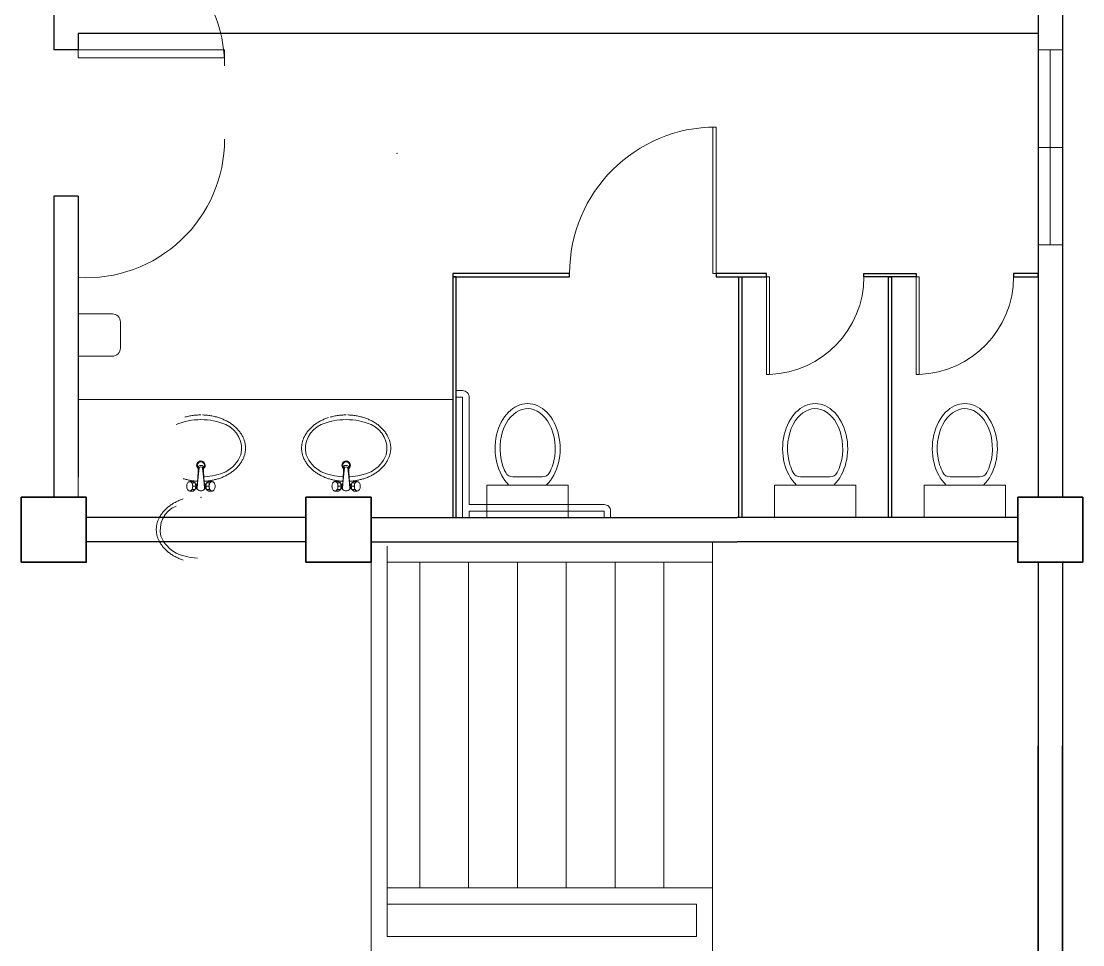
# Model space of a CAD drawing. Header units: millimetres. Extents: x 63005 to 126950, y 36019 to 74749.
# Drawn here: x 63232.78 to 63239.31, y 36150.45 to 36156.13 of the extents above; entities that cross this region are included whole.
import ezdxf

# ---------------------------------------------------------------- set-up
doc = ezdxf.new("R2010")
doc.units = ezdxf.units.MM
doc.header["$LTSCALE"] = 0.04
doc.linetypes.add('HIDDEN2', pattern=[0.1875, 0.125, -0.0625])
for name, color, linetype, lineweight in [('door', 234, 'Continuous', 13), ('road', 1, 'Continuous', 20), ('WALL', 4, 'Continuous', 30), ('walls', 4, 'Continuous', 30)]:
    doc.layers.add(name, color=color, linetype=linetype, lineweight=lineweight)

msp = doc.modelspace()

# ---------------------------------------------------------------- linework, layer by layer
at = {"color": 8, "linetype": 'ByBlock', "lineweight": 25}
for p, q in [((63239.1805, 36158.8054), (63239.1805, 36153.2046)), ((63232.9805, 36156.3046), (63232.9805, 36155.9546)), ((63239.0305, 36156.2783), (63239.0305, 36153.2046)), ((63233.1305, 36156.0546), (63233.1305, 36155.9546)), ((63239.0305, 36156.0546), (63233.1305, 36156.0546)), ((63233.1305, 36155.0546), (63232.9805, 36155.0546)), ((63234.5305, 36153.0796), (63233.1805, 36153.0796)), ((63234.9305, 36153.0796), (63235.1805, 36153.0796)), ((63235.1805, 36153.0796), (63237.1805, 36153.0796)), ((63238.9055, 36153.0796), (63237.1805, 36153.0796)), ((63234.5305, 36152.9296), (63233.1805, 36152.9296)), ((63234.9305, 36152.9296), (63235.1805, 36152.9296)), ((63235.1805, 36152.9296), (63237.1805, 36152.9296)), ((63238.9055, 36152.9296), (63237.1805, 36152.9296)), ((63239.0305, 36152.8046), (63239.0305, 36148.4046)), ((63239.1805, 36152.8046), (63239.1805, 36148.4046)), ((63239.0305, 36148.4046), (63239.0305, 36151.6775)), ((63239.1805, 36148.4046), (63239.1805, 36151.6775))]:
    msp.add_line(p, q, dxfattribs=at)
at = {"color": 8, "linetype": 'ByBlock', "lineweight": 9}
for p, q in [((63239.0305, 36156.0546), (63239.0305, 36155.9546)), ((63239.0305, 36155.9546), (63239.1805, 36155.9546)), ((63239.1055, 36155.9546), (63239.1055, 36154.7546)), ((63239.1805, 36155.9546), (63239.1805, 36154.7546)), ((63239.1805, 36155.3546), (63239.0305, 36155.3546)), ((63239.1805, 36154.7546), (63239.0305, 36154.7546)), ((63233.1305, 36153.2046), (63232.9805, 36153.2046)), ((63234.9305, 36152.8046), (63234.9305, 36152.9296)), ((63235.0305, 36152.8046), (63235.0305, 36152.9046)), ((63237.0305, 36152.9296), (63237.0305, 36152.8046)), ((63234.9305, 36150.4046), (63234.9305, 36152.8046)), ((63235.0305, 36150.5046), (63235.0305, 36152.8046)), ((63237.0305, 36152.8046), (63235.0305, 36152.8046)), ((63235.2305, 36152.8046), (63235.2305, 36150.8046)), ((63235.5305, 36152.8046), (63235.5305, 36150.8046)), ((63235.8305, 36152.8046), (63235.8305, 36150.8046)), ((63236.1305, 36152.8046), (63236.1305, 36150.8046)), ((63236.4305, 36152.8046), (63236.4305, 36150.8046)), ((63236.7305, 36152.8046), (63236.7305, 36150.8046)), ((63237.0305, 36152.8046), (63237.0305, 36150.8046)), ((63236.7305, 36150.8046), (63235.0305, 36150.8046)), ((63236.7305, 36150.8046), (63237.0305, 36150.8046)), ((63237.0305, 36150.7046), (63237.0305, 36150.8046)), ((63236.7305, 36150.7046), (63235.0305, 36150.7046)), ((63236.7305, 36150.7046), (63236.9305, 36150.7046)), ((63236.9305, 36150.5046), (63236.9305, 36150.7046)), ((63237.0305, 36150.5046), (63237.0305, 36150.7046)), ((63236.7305, 36150.5046), (63235.0305, 36150.5046)), ((63236.7305, 36150.5046), (63236.9305, 36150.5046)), ((63237.0305, 36150.4046), (63237.0305, 36150.5046))]:
    msp.add_line(p, q, dxfattribs=at)
at = {"color": 8, "linetype": 'ByBlock', "lineweight": 25, "ltscale": 0.3}
msp.add_line((63233.1305, 36155.9546), (63232.9805, 36155.9546), dxfattribs=at)
at = {"color": 8, "lineweight": 9}
for p, q in [((63233.8706, 36153.3955), (63233.8644, 36153.2957)), ((63233.875, 36153.3867), (63233.8707, 36153.396)), ((63233.8947, 36153.3867), (63233.8989, 36153.396)), ((63233.8991, 36153.3955), (63233.9052, 36153.2957)), ((63234.7634, 36153.3955), (63234.7572, 36153.2957)), ((63234.7678, 36153.3867), (63234.7635, 36153.396)), ((63234.7875, 36153.3867), (63234.7917, 36153.396)), ((63234.7919, 36153.3955), (63234.798, 36153.2957)), ((63233.8747, 36153.386), (63233.8638, 36153.2903)), ((63233.8949, 36153.386), (63233.9058, 36153.2903)), ((63234.7675, 36153.386), (63234.7566, 36153.2903)), ((63234.7877, 36153.386), (63234.7986, 36153.2903)), ((63235.8024, 36153.3296), (63235.9833, 36153.3296)), ((63237.751, 36153.3296), (63237.5701, 36153.3296)), ((63238.671, 36153.3296), (63238.4901, 36153.3296)), ((63233.8161, 36153.3008), (63233.8374, 36153.3008)), ((63233.8319, 36153.2923), (63233.8192, 36153.3008)), ((63233.8319, 36153.2923), (63233.8356, 36153.2718)), ((63233.8319, 36153.2923), (63233.8501, 36153.2923)), ((63233.8319, 36153.2513), (63233.8356, 36153.2718)), ((63233.8538, 36153.2718), (63233.8356, 36153.2718)), ((63233.8501, 36153.2923), (63233.8374, 36153.3008)), ((63233.8501, 36153.2923), (63233.8538, 36153.2718)), ((63233.8501, 36153.2513), (63233.8538, 36153.2718)), ((63233.8531, 36153.2858), (63233.8566, 36153.2858)), ((63233.8638, 36153.2903), (63233.8626, 36153.2548)), ((63233.9058, 36153.2903), (63233.9071, 36153.2548)), ((63233.9166, 36153.2858), (63233.9131, 36153.2858)), ((63233.9196, 36153.2923), (63233.9158, 36153.2718)), ((63233.9158, 36153.2718), (63233.934, 36153.2718)), ((63233.9196, 36153.2513), (63233.9158, 36153.2718)), ((63233.9196, 36153.2923), (63233.9323, 36153.3008)), ((63233.9377, 36153.2923), (63233.9196, 36153.2923)), ((63233.9535, 36153.3008), (63233.9323, 36153.3008)), ((63233.9377, 36153.2923), (63233.934, 36153.2718)), ((63233.9377, 36153.2513), (63233.934, 36153.2718)), ((63233.9377, 36153.2923), (63233.9504, 36153.3008)), ((63234.7089, 36153.3008), (63234.7302, 36153.3008)), ((63234.7247, 36153.2923), (63234.712, 36153.3008)), ((63234.7247, 36153.2923), (63234.7284, 36153.2718)), ((63234.7247, 36153.2923), (63234.7429, 36153.2923)), ((63234.7247, 36153.2513), (63234.7284, 36153.2718)), ((63234.7466, 36153.2718), (63234.7284, 36153.2718)), ((63234.7429, 36153.2923), (63234.7302, 36153.3008)), ((63234.7429, 36153.2923), (63234.7466, 36153.2718)), ((63234.7429, 36153.2513), (63234.7466, 36153.2718)), ((63234.7459, 36153.2858), (63234.7493, 36153.2858)), ((63234.7566, 36153.2903), (63234.7554, 36153.2548)), ((63234.7986, 36153.2903), (63234.7999, 36153.2548)), ((63234.8094, 36153.2858), (63234.8059, 36153.2858)), ((63234.8124, 36153.2923), (63234.8086, 36153.2718)), ((63234.8086, 36153.2718), (63234.8268, 36153.2718)), ((63234.8124, 36153.2513), (63234.8086, 36153.2718)), ((63234.8124, 36153.2923), (63234.8251, 36153.3008)), ((63234.8305, 36153.2923), (63234.8124, 36153.2923)), ((63234.8463, 36153.3008), (63234.8251, 36153.3008)), ((63234.8305, 36153.2923), (63234.8268, 36153.2718)), ((63234.8305, 36153.2513), (63234.8268, 36153.2718)), ((63234.8305, 36153.2923), (63234.8432, 36153.3008)), ((63235.643, 36153.0796), (63235.643, 36153.2796)), ((63235.643, 36153.2796), (63236.143, 36153.2796)), ((63236.143, 36153.2796), (63236.143, 36153.0796)), ((63237.4105, 36153.2796), (63237.4105, 36153.0796)), ((63237.9105, 36153.2796), (63237.4105, 36153.2796)), ((63237.9105, 36153.0796), (63237.9105, 36153.2796)), ((63238.3305, 36153.2796), (63238.3305, 36153.0796)), ((63238.8305, 36153.2796), (63238.3305, 36153.2796)), ((63238.8305, 36153.0796), (63238.8305, 36153.2796)), ((63233.8161, 36153.2428), (63233.8374, 36153.2428)), ((63233.8319, 36153.2513), (63233.8192, 36153.2428)), ((63233.8319, 36153.2513), (63233.8501, 36153.2513)), ((63233.8501, 36153.2513), (63233.8374, 36153.2428)), ((63233.8531, 36153.2578), (63233.8566, 36153.2578)), ((63233.9166, 36153.2578), (63233.9131, 36153.2578)), ((63233.9196, 36153.2513), (63233.9323, 36153.2428)), ((63233.9377, 36153.2513), (63233.9196, 36153.2513)), ((63233.9535, 36153.2428), (63233.9323, 36153.2428)), ((63233.9377, 36153.2513), (63233.9504, 36153.2428)), ((63234.7089, 36153.2428), (63234.7302, 36153.2428)), ((63234.7247, 36153.2513), (63234.712, 36153.2428)), ((63234.7247, 36153.2513), (63234.7429, 36153.2513)), ((63234.7429, 36153.2513), (63234.7302, 36153.2428)), ((63234.7459, 36153.2578), (63234.7493, 36153.2578)), ((63234.8094, 36153.2578), (63234.8059, 36153.2578)), ((63234.8305, 36153.2513), (63234.8124, 36153.2513)), ((63234.8124, 36153.2513), (63234.8251, 36153.2428)), ((63234.8463, 36153.2428), (63234.8251, 36153.2428)), ((63234.8305, 36153.2513), (63234.8432, 36153.2428)), ((63236.143, 36153.0796), (63235.643, 36153.0796)), ((63237.4105, 36153.0796), (63237.9105, 36153.0796)), ((63238.3305, 36153.0796), (63238.8305, 36153.0796))]:
    msp.add_line(p, q, dxfattribs=at)
at = {"color": 8, "lineweight": 13, "ltscale": 0.03}
msp.add_lwpolyline([(63233.1305, 36155.9546), (63233.1305, 36155.9046), (63234.0305, 36155.9046), (63234.0305, 36155.9546)], close=True, dxfattribs=at)
at = {"color": 8, "lineweight": 9}
msp.add_lwpolyline([(63239.0305, 36155.9546), (63239.1805, 36155.9546), (63239.1805, 36154.7546), (63239.0305, 36154.7546)], close=True, dxfattribs=at)
for points in [[(63233.8161, 36153.3008, -0.145837), (63233.8226, 36153.2988, -0.107165), (63233.8291, 36153.2923, -0.077149), (63233.833, 36153.2834, -0.064217), (63233.8345, 36153.2718, -0.064217), (63233.833, 36153.2602, -0.077149), (63233.8291, 36153.2513, -0.107165), (63233.8226, 36153.2447, -0.145837), (63233.8161, 36153.2428, -0.145837), (63233.8096, 36153.2447, -0.107165), (63233.8031, 36153.2513, -0.077149), (63233.7992, 36153.2602, -0.064217), (63233.7977, 36153.2718, -0.064217), (63233.7992, 36153.2834, -0.077149), (63233.8031, 36153.2923, -0.107165), (63233.8096, 36153.2988, -0.145837)], [(63233.9535, 36153.3008, 0.145837), (63233.947, 36153.2988, 0.107165), (63233.9406, 36153.2923, 0.077149), (63233.9367, 36153.2834, 0.064217), (63233.9352, 36153.2718, 0.064217), (63233.9367, 36153.2602, 0.077149), (63233.9406, 36153.2513, 0.107165), (63233.947, 36153.2447, 0.145837), (63233.9535, 36153.2428, 0.145837), (63233.9601, 36153.2447, 0.107165), (63233.9665, 36153.2513, 0.077149), (63233.9704, 36153.2602, 0.064217), (63233.9719, 36153.2718, 0.064217), (63233.9704, 36153.2834, 0.077149), (63233.9665, 36153.2923, 0.107165), (63233.9601, 36153.2988, 0.145837)], [(63234.7089, 36153.3008, -0.145837), (63234.7154, 36153.2988, -0.107165), (63234.7219, 36153.2923, -0.077149), (63234.7258, 36153.2834, -0.064217), (63234.7273, 36153.2718, -0.064217), (63234.7258, 36153.2602, -0.077149), (63234.7219, 36153.2513, -0.107165), (63234.7154, 36153.2447, -0.145837), (63234.7089, 36153.2428, -0.145837), (63234.7024, 36153.2447, -0.107165), (63234.6959, 36153.2513, -0.077149), (63234.692, 36153.2602, -0.064217), (63234.6905, 36153.2718, -0.064217), (63234.692, 36153.2834, -0.077149), (63234.6959, 36153.2923, -0.107165), (63234.7024, 36153.2988, -0.145837)], [(63234.8463, 36153.3008, 0.145837), (63234.8398, 36153.2988, 0.107165), (63234.8333, 36153.2923, 0.077149), (63234.8295, 36153.2834, 0.064217), (63234.828, 36153.2718, 0.064217), (63234.8295, 36153.2602, 0.077149), (63234.8333, 36153.2513, 0.107165), (63234.8398, 36153.2447, 0.145837), (63234.8463, 36153.2428, 0.145837), (63234.8529, 36153.2447, 0.107165), (63234.8593, 36153.2513, 0.077149), (63234.8632, 36153.2602, 0.064217), (63234.8647, 36153.2718, 0.064217), (63234.8632, 36153.2834, 0.077149), (63234.8593, 36153.2923, 0.107165), (63234.8529, 36153.2988, 0.145837)]]:
    msp.add_lwpolyline(points, format="xyb", close=True, dxfattribs=at)
for points in [[(63233.851, 36153.2872, -0.035268), (63233.8518, 36153.2867, -0.107165), (63233.8554, 36153.2831, -0.077149), (63233.8575, 36153.2782, -0.064217), (63233.8584, 36153.2718, -0.064217)], [(63233.8584, 36153.2718, -0.064217), (63233.8575, 36153.2654, -0.077149), (63233.8554, 36153.2605, -0.107165), (63233.8518, 36153.2569, -0.035268), (63233.851, 36153.2564, -0.145837)], [(63233.8513, 36153.2857, -0.046803), (63233.8527, 36153.2838, -0.077149), (63233.855, 36153.2786, -0.064217), (63233.8559, 36153.2718, -0.064217), (63233.855, 36153.265, -0.077149), (63233.8527, 36153.2598, -0.046803), (63233.8513, 36153.2579, -0.145837)], [(63233.8535, 36153.2854, -0.047218), (63233.8545, 36153.2849, -0.107177), (63233.8577, 36153.2817, -0.077931), (63233.8596, 36153.2774, -0.065152), (63233.8603, 36153.2718, -0.065152), (63233.8596, 36153.2662, -0.077931), (63233.8577, 36153.2619, -0.107177), (63233.8545, 36153.2587, -0.047218), (63233.8535, 36153.2582, -0.144081)], [(63233.9161, 36153.2854, 0.047218), (63233.9151, 36153.2849, 0.107177), (63233.912, 36153.2817, 0.077931), (63233.9101, 36153.2774, 0.065152), (63233.9093, 36153.2718, 0.065152), (63233.9101, 36153.2662, 0.077931), (63233.912, 36153.2619, 0.107177), (63233.9151, 36153.2587, 0.047218), (63233.9161, 36153.2582, 0.144081)], [(63233.9186, 36153.2872, 0.035268), (63233.9178, 36153.2867, 0.107165), (63233.9143, 36153.2831, 0.077149), (63233.9121, 36153.2782, 0.064217), (63233.9113, 36153.2718, 0.064217)], [(63233.9113, 36153.2718, 0.064217), (63233.9121, 36153.2654, 0.077149), (63233.9143, 36153.2605, 0.107165), (63233.9178, 36153.2569, 0.035268), (63233.9186, 36153.2564, 0.145837)], [(63233.9184, 36153.2857, 0.046803), (63233.9169, 36153.2838, 0.077149), (63233.9146, 36153.2786, 0.064217), (63233.9138, 36153.2718, 0.064217), (63233.9146, 36153.265, 0.077149), (63233.9169, 36153.2598, 0.046803), (63233.9184, 36153.2579, 0.145837)], [(63234.7438, 36153.2872, -0.035268), (63234.7446, 36153.2867, -0.107165), (63234.7482, 36153.2831, -0.077149), (63234.7503, 36153.2782, -0.064217), (63234.7512, 36153.2718, -0.064217)], [(63234.7512, 36153.2718, -0.064217), (63234.7503, 36153.2654, -0.077149), (63234.7482, 36153.2605, -0.107165), (63234.7446, 36153.2569, -0.035268), (63234.7438, 36153.2564, -0.145837)], [(63234.7441, 36153.2857, -0.046803), (63234.7455, 36153.2838, -0.077149), (63234.7478, 36153.2786, -0.064217), (63234.7487, 36153.2718, -0.064217), (63234.7478, 36153.265, -0.077149), (63234.7455, 36153.2598, -0.046803), (63234.7441, 36153.2579, -0.145837)], [(63234.7463, 36153.2854, -0.047218), (63234.7473, 36153.2849, -0.107177), (63234.7505, 36153.2817, -0.077931), (63234.7524, 36153.2774, -0.065152), (63234.7531, 36153.2718, -0.065152), (63234.7524, 36153.2662, -0.077931), (63234.7505, 36153.2619, -0.107177), (63234.7473, 36153.2587, -0.047218), (63234.7463, 36153.2582, -0.144081)], [(63234.8089, 36153.2854, 0.047218), (63234.8079, 36153.2849, 0.107177), (63234.8048, 36153.2817, 0.077931), (63234.8029, 36153.2774, 0.065152), (63234.8021, 36153.2718, 0.065152), (63234.8029, 36153.2662, 0.077931), (63234.8048, 36153.2619, 0.107177), (63234.8079, 36153.2587, 0.047218), (63234.8089, 36153.2582, 0.144081)], [(63234.8114, 36153.2872, 0.035268), (63234.8106, 36153.2867, 0.107165), (63234.8071, 36153.2831, 0.077149), (63234.8049, 36153.2782, 0.064217), (63234.8041, 36153.2718, 0.064217)], [(63234.8041, 36153.2718, 0.064217), (63234.8049, 36153.2654, 0.077149), (63234.8071, 36153.2605, 0.107165), (63234.8106, 36153.2569, 0.035268), (63234.8114, 36153.2564, 0.145837)], [(63234.8112, 36153.2857, 0.046803), (63234.8097, 36153.2838, 0.077149), (63234.8074, 36153.2786, 0.064217), (63234.8065, 36153.2718, 0.064217), (63234.8074, 36153.265, 0.077149), (63234.8097, 36153.2598, 0.046803), (63234.8112, 36153.2579, 0.145837)]]:
    msp.add_lwpolyline(points, format="xyb", dxfattribs=at)
at = {"color": 8, "linetype": 'ByBlock', "lineweight": 35}
for points in [[(63232.7805, 36153.2046), (63233.1805, 36153.2046), (63233.1805, 36152.8046), (63232.7805, 36152.8046)], [(63234.5305, 36153.2046), (63234.9305, 36153.2046), (63234.9305, 36152.8046), (63234.5305, 36152.8046)], [(63238.9055, 36153.2046), (63239.3055, 36153.2046), (63239.3055, 36152.8046), (63238.9055, 36152.8046)]]:
    msp.add_lwpolyline(points, close=True, dxfattribs=at)
at = {"color": 8, "lineweight": 13, "ltscale": 0.03}
for centre, start, end in [((63233.1791, 36155.8546), 0, 93.27315), ((63233.1791, 36155.4046), 266.72685, 0)]:
    msp.add_arc(centre, 0.8514, start, end, dxfattribs=at)
at = {"color": 8, "lineweight": 9}
for centre, radius, start, end in [((63233.8787, 36153.3165), 0.3649, 89.03568, 113.71573), ((63233.891, 36153.3165), 0.3649, 66.28427, 90.96432), ((63234.7715, 36153.3165), 0.3649, 89.03568, 113.71573), ((63234.7838, 36153.3165), 0.3649, 66.28427, 90.96432), ((63233.9748, 36153.5033), 0.1602, 346.08964, 66.86056), ((63234.6877, 36153.5033), 0.1602, 113.13944, 193.91036), ((63234.8676, 36153.5033), 0.1602, 346.08964, 66.86056), ((63233.9401, 36153.5419), 0.2052, 298.39676, 337.90902), ((63234.7223, 36153.5419), 0.2052, 202.09098, 241.60324), ((63234.8329, 36153.5419), 0.2052, 298.39676, 337.90902), ((63233.8848, 36153.4016), 0.0263, 308.16408, 232.11302), ((63233.8848, 36153.4016), 0.0213, 316.93234, 223.30188), ((63233.8716, 36153.3955), 0.001, 119.38789, 176.48412), ((63233.8848, 36153.3719), 0.028, 60.61211, 119.38789), ((63233.8981, 36153.3955), 0.001, 3.51588, 60.61211), ((63234.7776, 36153.4016), 0.0263, 307.88698, 231.83592), ((63234.7776, 36153.4016), 0.0213, 316.69812, 223.06766), ((63234.7643, 36153.3955), 0.001, 119.38789, 176.48412), ((63234.7776, 36153.3719), 0.028, 60.61211, 119.38789), ((63234.7909, 36153.3955), 0.001, 3.51588, 60.61211), ((63233.8767, 36153.3858), 0.002, 129.71866, 173.48245), ((63233.8848, 36153.376), 0.0147, 50.28134, 129.71866), ((63233.8929, 36153.3858), 0.002, 6.51755, 50.28134), ((63233.891, 36153.6955), 0.3649, 272.44326, 293.71573), ((63234.7715, 36153.6955), 0.3649, 246.28427, 267.55674), ((63234.7695, 36153.3858), 0.002, 129.71866, 173.48245), ((63234.7776, 36153.376), 0.0147, 50.28134, 129.71866), ((63234.7857, 36153.3858), 0.002, 6.51755, 50.28134), ((63234.7838, 36153.6955), 0.3649, 272.44326, 293.71573), ((63235.8024, 36153.3796), 0.05, 208.15006, 270), ((63235.9833, 36153.3796), 0.05, 270, 331.99164), ((63237.5701, 36153.3796), 0.05, 208.00836, 270), ((63237.751, 36153.3796), 0.05, 270, 331.84994), ((63238.4901, 36153.3796), 0.05, 208.00836, 270), ((63238.671, 36153.3796), 0.05, 270, 331.84994), ((63233.8566, 36153.2934), 0.00756, 270, 353.48245), ((63233.9131, 36153.2934), 0.00756, 186.51755, 270), ((63234.7493, 36153.2934), 0.00756, 270, 353.48245), ((63234.8059, 36153.2934), 0.00756, 186.51755, 270), ((63233.8566, 36153.2502), 0.00756, 37.31842, 90), ((63233.8848, 36153.2718), 0.028, 217.31842, 322.68158), ((63233.9131, 36153.2502), 0.00756, 90, 142.68158), ((63234.7493, 36153.2502), 0.00756, 37.31842, 90), ((63234.7776, 36153.2718), 0.028, 217.31842, 322.68158), ((63234.8059, 36153.2502), 0.00756, 90, 142.68158), ((63233.7949, 36153.0033), 0.1602, 113.13944, 193.91036), ((63233.8295, 36153.0419), 0.2052, 202.09098, 241.60324), ((63233.8787, 36153.1955), 0.3649, 246.28427, 267.55674)]:
    msp.add_arc(centre, radius, start, end, dxfattribs=at)
at = {"color": 8, "linetype": 'HIDDEN2', "lineweight": 9}
for centre, radius, start, end in [((63233.8848, 36153.3436), 0.3668, 90, 107.13937), ((63233.8848, 36153.3436), 0.3668, 72.86063, 90), ((63233.9095, 36153.4235), 0.2832, 53.33137, 72.86063), ((63234.753, 36153.4235), 0.2832, 107.13937, 126.66863), ((63234.7776, 36153.3436), 0.3668, 90, 107.13937), ((63234.7776, 36153.3436), 0.3668, 72.86063, 90), ((63234.8023, 36153.4235), 0.2832, 53.33137, 72.86063), ((63233.9472, 36153.4742), 0.22, 29.08919, 53.33137), ((63234.7152, 36153.4742), 0.22, 126.66863, 150.91081), ((63234.84, 36153.4742), 0.22, 29.08919, 53.33137), ((63234.0051, 36153.5064), 0.1538, 0, 29.08919), ((63234.6574, 36153.5064), 0.1538, 150.91081, 180), ((63234.8978, 36153.5064), 0.1538, 0, 29.08919), ((63234.0051, 36153.5064), 0.1538, 330.91081, 0), ((63234.6574, 36153.5064), 0.1538, 180, 209.08919), ((63234.8978, 36153.5064), 0.1538, 330.91081, 0), ((63233.9472, 36153.5386), 0.22, 306.66863, 330.91081), ((63234.7152, 36153.5386), 0.22, 209.08919, 233.33137), ((63234.84, 36153.5386), 0.22, 306.66863, 330.91081), ((63233.9095, 36153.5893), 0.2832, 287.13937, 306.66863), ((63234.753, 36153.5893), 0.2832, 233.33137, 252.86063), ((63234.8023, 36153.5893), 0.2832, 287.13937, 306.66863), ((63233.8848, 36153.6692), 0.3668, 252.86063, 266.88099), ((63233.8848, 36153.6692), 0.3668, 273.11901, 287.13937), ((63234.7776, 36153.6692), 0.3668, 252.86063, 266.88099), ((63234.7776, 36153.6692), 0.3668, 273.11901, 287.13937), ((63233.8224, 36152.9742), 0.22, 126.66863, 150.91081), ((63233.8602, 36152.9235), 0.2832, 107.13937, 126.66863), ((63233.7646, 36153.0064), 0.1538, 150.91081, 180), ((63233.7646, 36153.0064), 0.1538, 180, 209.08919), ((63233.8224, 36153.0386), 0.22, 209.08919, 233.33137), ((63233.8602, 36153.0893), 0.2832, 233.33137, 252.86063)]:
    msp.add_arc(centre, radius, start, end, dxfattribs=at)
at = {"color": 8, "lineweight": 9, "extrusion": (0, 0, -1)}
msp.add_ellipse((63235.893, 36153.5046), major_axis=(0, -0.275), ratio=0.727273, start_param=0.612555, end_param=5.670631, dxfattribs=at)
at = {"color": 8, "lineweight": 9}
for centre in [(63237.6605, 36153.5046), (63238.5805, 36153.5046)]:
    msp.add_ellipse(centre, major_axis=(0, -0.275), ratio=0.727273, start_param=0.612555, end_param=5.670631, dxfattribs=at)
for points in [[(63235.7583, 36153.356), (63235.7495, 36153.3724), (63235.7421, 36153.3905), (63235.7152, 36153.4816), (63235.7203, 36153.5689), (63235.7781, 36153.7004), (63235.8282, 36153.7418), (63235.9263, 36153.7552), (63235.9784, 36153.7293), (63236.0525, 36153.6181), (63236.0703, 36153.5344), (63236.0547, 36153.4206), (63236.0432, 36153.3857), (63236.0275, 36153.3561)], [(63237.7951, 36153.356), (63237.8039, 36153.3724), (63237.8113, 36153.3905), (63237.8382, 36153.4816), (63237.8331, 36153.5689), (63237.7753, 36153.7004), (63237.7253, 36153.7418), (63237.6271, 36153.7552), (63237.575, 36153.7293), (63237.5009, 36153.6181), (63237.4831, 36153.5344), (63237.4987, 36153.4206), (63237.5102, 36153.3857), (63237.5259, 36153.3561)], [(63238.7151, 36153.356), (63238.7239, 36153.3724), (63238.7313, 36153.3905), (63238.7582, 36153.4816), (63238.7531, 36153.5689), (63238.6953, 36153.7004), (63238.6453, 36153.7418), (63238.5471, 36153.7552), (63238.495, 36153.7293), (63238.4209, 36153.6181), (63238.4031, 36153.5344), (63238.4187, 36153.4206), (63238.4302, 36153.3857), (63238.4459, 36153.3561)]]:
    msp.add_open_spline(points, degree=3, knots=[0.937253, 0.937253, 0.937253, 0.937253, 1.185372, 1.185372, 2.113864, 2.113864, 3.042356, 3.042356, 3.970847, 3.970847, 4.899339, 4.899339, 5.346062, 5.346062, 5.346062, 5.346062], dxfattribs=at)
at = {"color": 8, "linetype": 'ByBlock', "lineweight": 9, "ltscale": 0.3}
msp.add_point((63235.0908, 36155.3171), dxfattribs=at)
at = {"color": 8, "lineweight": 9}
for p in [(63233.8848, 36153.2046), (63234.7776, 36153.2046)]:
    msp.add_point(p, dxfattribs=at)
at = {"layer": 'door', "color": 8, "linetype": 'ByBlock', "lineweight": 13}
for points in [[(63237.0511, 36154.5796), (63237.0311, 36154.5796), (63237.0311, 36155.4796), (63237.0511, 36155.4796)], [(63237.0511, 36154.5796), (63237.0311, 36154.5796), (63237.0311, 36155.4796), (63237.0511, 36155.4796)], [(63237.3605, 36154.5596), (63237.3805, 36154.5596), (63237.3805, 36153.9596), (63237.3605, 36153.9596)], [(63238.2805, 36154.5596), (63238.3005, 36154.5596), (63238.3005, 36153.9596), (63238.2805, 36153.9596)]]:
    msp.add_lwpolyline(points, close=True, dxfattribs=at)
at = {"layer": 'door', "color": 8, "linetype": 'ByBlock', "lineweight": 25}
for points in [[(63235.4336, 36154.5796), (63235.4336, 36154.5596), (63236.1511, 36154.5596), (63236.1511, 36154.5796)], [(63237.0511, 36154.5796), (63237.0511, 36154.5596), (63237.3605, 36154.5596), (63237.3605, 36154.5796)], [(63237.9605, 36154.5796), (63238.2805, 36154.5796), (63238.2805, 36154.5596), (63237.9605, 36154.5596)], [(63239.0305, 36154.5796), (63238.8805, 36154.5796), (63238.8805, 36154.5596), (63239.0305, 36154.5596)], [(63235.4336, 36153.0796), (63235.4536, 36153.0796), (63235.4536, 36154.5596), (63235.4336, 36154.5596)], [(63237.2105, 36153.0796), (63237.1905, 36153.0796), (63237.1905, 36154.5596), (63237.2105, 36154.5596)], [(63238.1305, 36153.0796), (63238.1105, 36153.0796), (63238.1105, 36154.5596), (63238.1305, 36154.5596)]]:
    msp.add_lwpolyline(points, close=True, dxfattribs=at)
at = {"layer": 'door', "color": 8, "linetype": 'ByBlock', "lineweight": 13}
for centre, radius, start, end in [((63237.0511, 36154.5796), 0.9, 90, 180), ((63237.3598, 36154.5598), 0.6006, 271.96589, 359.97616), ((63238.2798, 36154.5598), 0.6006, 271.96589, 359.97616)]:
    msp.add_arc(centre, radius, start, end, dxfattribs=at)
at = {"layer": 'road', "color": 8, "linetype": 'ByBlock', "lineweight": 9, "ltscale": 0.4}
msp.add_lwpolyline([(63235.5336, 36153.8196, 0.414214), (63235.4936, 36153.8596), (63235.4536, 36153.8596), (63235.4536, 36153.8196), (63235.4936, 36153.8196), (63235.4936, 36153.0796), (63235.5336, 36153.0796), (63235.5336, 36153.1196), (63236.3633, 36153.1196), (63236.3633, 36153.0796), (63236.4033, 36153.0796), (63236.4033, 36153.1196, 0.414214), (63236.3633, 36153.1596), (63235.5336, 36153.1596)], format="xyb", close=True, dxfattribs=at)
at = {"layer": 'WALL', "color": 8, "linetype": 'ByBlock', "lineweight": 9, "ltscale": 0.4}
msp.add_lwpolyline([(63233.1305, 36154.0715), (63233.3405, 36154.0715, 0.414214), (63233.3905, 36154.1215), (63233.3905, 36154.2815, 0.414214), (63233.3405, 36154.3315), (63233.1305, 36154.3315)], format="xyb", close=True, dxfattribs=at)
for points in [[(63235.4336, 36153.2046), (63235.4336, 36153.8046), (63233.1305, 36153.8046), (63233.1305, 36153.4546)], [(63235.4336, 36153.2046), (63235.4336, 36153.8046), (63233.1305, 36153.8046), (63233.1305, 36153.2046)]]:
    msp.add_lwpolyline(points, dxfattribs=at)
at = {"layer": 'walls', "color": 8, "linetype": 'ByBlock', "lineweight": 25}
for p, q in [((63232.9805, 36155.0546), (63232.9805, 36153.2046)), ((63233.1305, 36155.0546), (63233.1305, 36153.3296))]:
    msp.add_line(p, q, dxfattribs=at)

doc.saveas('drawing.dxf')
